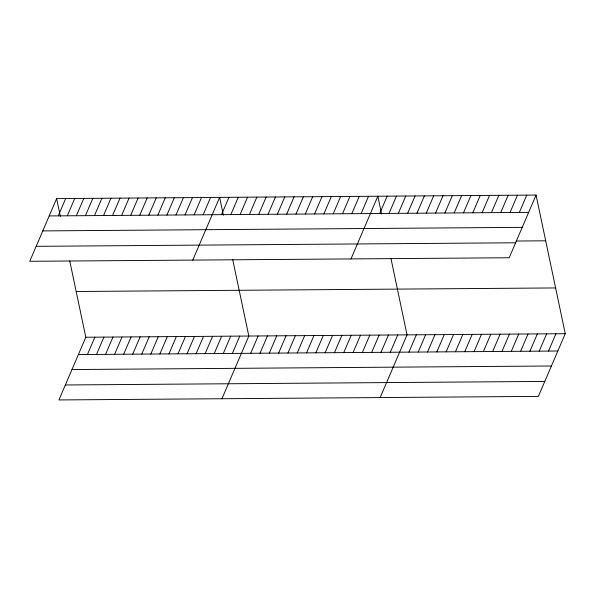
<?xml version="1.0" encoding="UTF-8"?>
<svg xmlns="http://www.w3.org/2000/svg" width="595" height="595" viewBox="0 0 595 595"><rect width="100%" height="100%" fill="white"/><g stroke="black" fill="none" stroke-linecap="round" stroke-linejoin="round"><path stroke-width="0.89" d="M56.622 198.604L29.75 261.302L509.194 257.754L536.065 195.056L56.622 198.604L60.37 216.401M58.25 215.866L65.681 198.537M67.309 215.799L74.732 198.47M76.368 215.732L83.791 198.403M85.42 215.665L92.85 198.336M94.479 215.598L101.901 198.269M103.537 215.531L110.96 198.202M112.589 215.464L120.019 198.135M121.648 215.397L129.07 198.068M130.699 215.331L138.129 198.001M69.741 260.945L85.806 337.246L58.935 399.944L538.378 396.396L565.25 333.698L536.065 195.056M139.758 215.264L147.188 197.934M87.435 354.508L94.865 337.179M148.817 215.197L156.24 197.867M96.494 354.442L103.917 337.112M157.868 215.13L165.298 197.8M105.546 354.375L112.976 337.045M166.927 215.063L174.35 197.733M114.604 354.308L122.027 336.978M175.986 214.996L183.409 197.666M123.663 354.233L131.086 336.911M185.038 214.929L192.468 197.6M132.715 354.166L140.145 336.844M194.096 214.862L201.519 197.533M141.774 354.099L149.196 336.777M203.155 214.788L210.578 197.466M150.833 354.032L158.255 336.711M192.758 260.097L219.637 197.399L223.378 215.189M159.884 353.966L167.314 336.644M221.511 214.654L228.941 197.332M168.943 353.899L176.365 336.577M230.823 214.587L238.245 197.257M177.994 353.832L185.424 336.51M240.127 214.52L247.557 197.19M187.053 353.765L194.483 336.443M249.439 214.445L256.862 197.124M196.112 353.698L203.535 336.376M258.743 214.379L266.166 197.057M205.163 353.631L212.593 336.309M268.048 214.312L275.478 196.982M214.222 353.564L221.645 336.242M277.359 214.245L284.782 196.915M223.281 353.497L230.704 336.175M286.664 214.17L294.086 196.848M232.333 353.43L239.763 336.108M295.968 214.103L303.398 196.781M221.942 398.739L248.814 336.041L232.757 259.732M305.28 214.036L312.702 196.707M250.696 353.296L258.126 335.967M314.584 213.969L322.007 196.64M260.008 353.229L267.43 335.9M323.888 213.895L331.318 196.573M269.312 353.155L276.734 335.833M333.2 213.828L340.623 196.499M278.616 353.088L286.046 335.766M342.504 213.761L349.927 196.432M287.928 353.021L295.351 335.692M351.809 213.687L359.239 196.365M297.232 352.954L304.655 335.625M361.12 213.62L368.543 196.298M306.537 352.88L313.967 335.558M350.976 258.929L377.847 196.224L381.596 214.022M315.848 352.813L323.271 335.491M379.729 213.486L387.159 196.157M325.153 352.746L332.575 335.416M389.041 213.412L396.463 196.09M334.457 352.679L341.887 335.349M398.345 213.345L405.768 196.023M343.769 352.604L351.191 335.283M407.649 213.278L415.079 195.948M353.073 352.538L360.496 335.208M416.961 213.211L424.384 195.881M362.377 352.471L369.807 335.141M426.265 213.136L433.688 195.814M371.689 352.396L379.112 335.074M435.57 213.07L443 195.748M380.993 352.329L388.423 335.007M444.882 213.003L452.304 195.673M390.298 352.262L397.728 334.933M454.186 212.928L461.608 195.606M380.16 397.564L407.032 334.866L390.974 258.565M463.49 212.861L470.92 195.539M408.914 352.121L416.344 334.799M472.802 212.794L480.224 195.465M418.218 352.054L425.648 334.732M482.106 212.727L489.536 195.398M427.53 351.987L434.952 334.658M491.411 212.653L498.841 195.331M436.834 351.92L444.264 334.591M500.722 212.586L508.145 195.264M446.138 351.846L453.569 334.524M510.027 212.519L517.457 195.19M455.45 351.779L462.873 334.457M519.331 212.452L526.761 195.123M464.755 351.712L472.185 334.383M474.059 351.645L481.489 334.316M483.371 351.571L490.793 334.249M492.675 351.504L500.105 334.174M501.987 351.437L509.409 334.107M511.291 351.362L518.714 334.04M520.595 351.295L528.025 333.974M529.907 351.228L537.33 333.899M539.211 351.162L546.634 333.832M548.516 351.087L555.946 333.765M49.199 215.933L528.643 212.378M42.781 230.905L522.224 227.357M516.088 241.027L545.697 240.804M36.169 246.33L515.612 242.782M76.175 291.498L555.618 287.943M85.806 337.246L565.25 333.698M78.384 354.575L557.827 351.02M71.965 369.547L551.409 365.992M65.353 384.972L544.797 381.417"/></g></svg>
